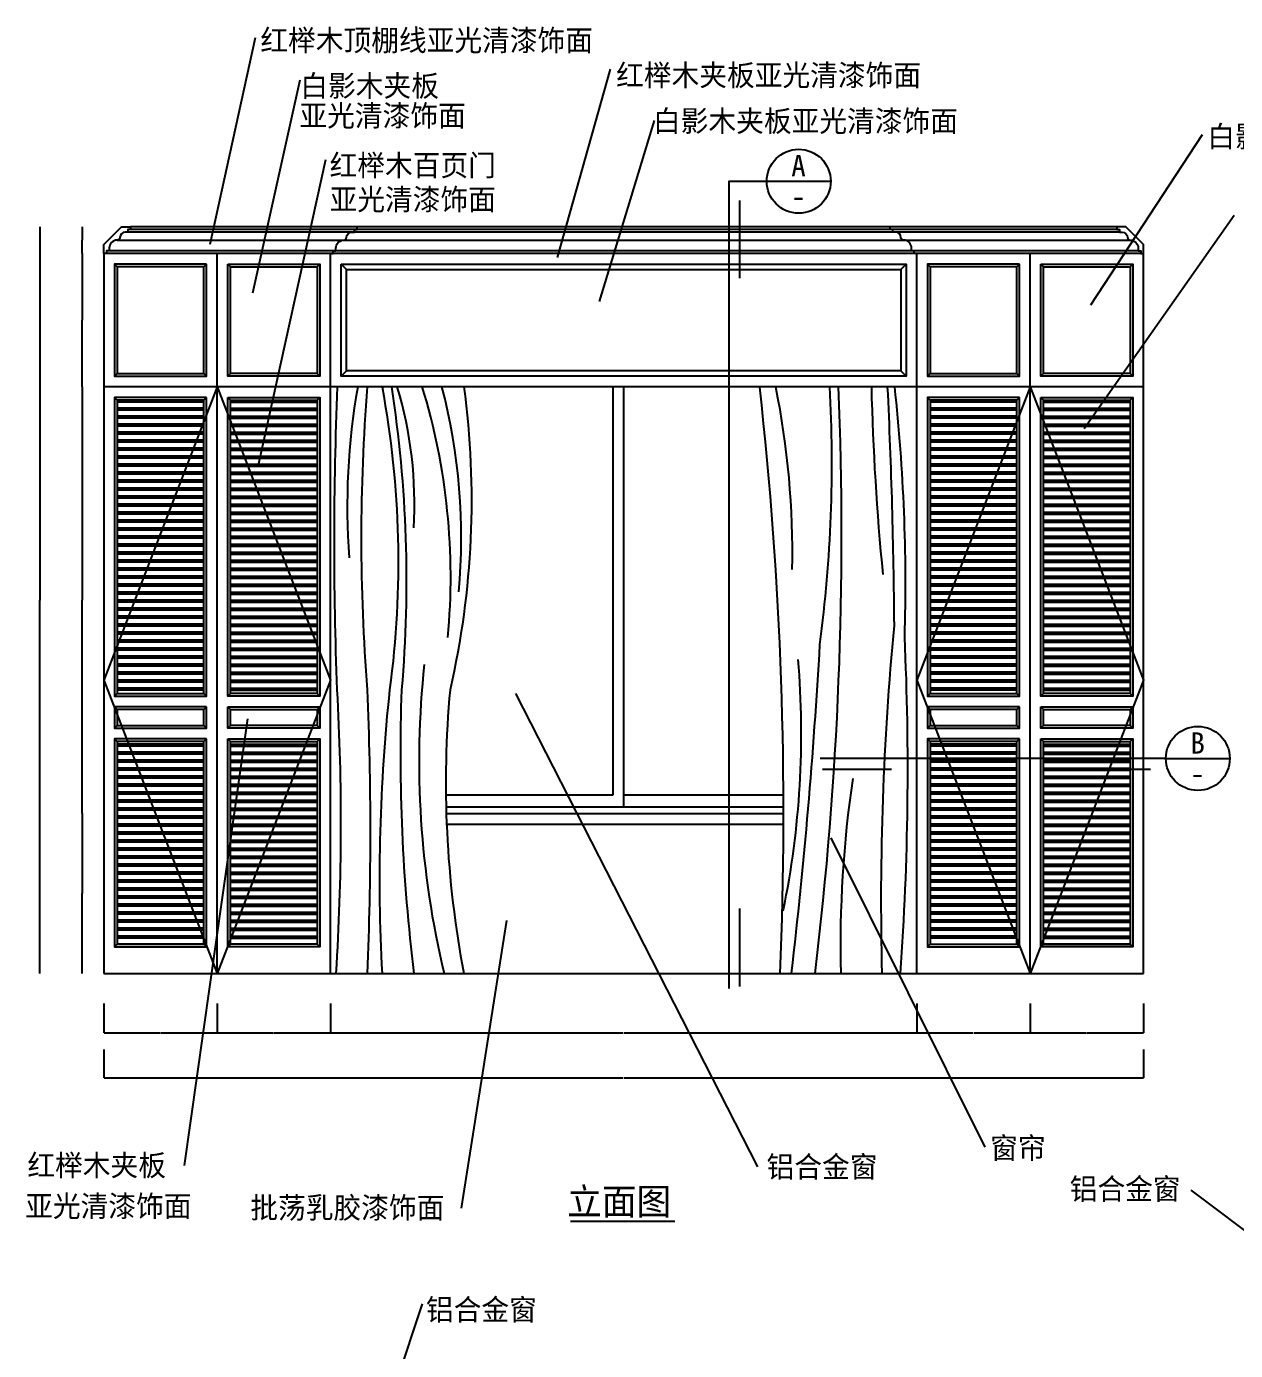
# Model space of a CAD drawing. Header units: metres. Extents: x 99 to 7160, y 560 to 9403.
# Drawn here: x 286 to 4822, y 4437 to 9403 of the extents above; entities that cross this region are included whole.
import ezdxf

# ---------------------------------------------------------------- set-up
doc = ezdxf.new("R2010")
doc.units = ezdxf.units.M
for name, color, linetype in [('3', 3, 'Continuous'), ('4', 4, 'Continuous'), ('7', 7, 'Continuous'), ('BH', 3, 'Continuous'), ('DIM', 3, 'Continuous'), ('TEXT', 3, 'Continuous')]:
    doc.layers.add(name, color=color, linetype=linetype)
doc.dimstyles.get("Standard").update_dxf_attribs({"dimtxt": 2.5, "dimasz": 2.5, "dimexe": 1.25, "dimexo": 0.625, "dimtad": 1, "dimcen": 2.5, "dimazin": 3, "dimtfac": 1, "dimtmove": 0, "dimatfit": 3})

# ---------------------------------------------------------------- blocks, each defined once
blk = doc.blocks.new('*D2')
for p, q in [((495.13, 8051.59), (495.13, 7251.59)), ((494.88, 7251.59), (494.63, 7251.59)), ((495.13, 6451.59), (495.13, 7251.59)), ((495.13, 7251.59), (495.13, 7251.59)), ((495.38, 7251.59), (495.63, 7251.59))]:
    blk.add_line(p, q)
at = {"layer": 'Defpoints'}
for p in [(495.13, 8051.59), (495.13, 7251.59), (495.13, 6451.59)]:
    blk.add_point(p, dxfattribs=at)
at = {"layer": 'DIM', "insert": (495.13, 7252.715), "char_height": 1, "attachment_point": 5}
blk.add_mtext('0', dxfattribs=at)
blk = doc.blocks.new('*D3')
for p, q in [((336.58, 8651.59), (336.58, 7251.59)), ((336.33, 7251.59), (336.08, 7251.59)), ((336.58, 5851.59), (336.58, 7251.59)), ((336.58, 7251.59), (336.58, 7251.59)), ((336.83, 7251.59), (337.08, 7251.59))]:
    blk.add_line(p, q)
at = {"layer": 'Defpoints'}
for p in [(336.58, 8651.59), (336.58, 7251.59), (336.58, 5851.59)]:
    blk.add_point(p, dxfattribs=at)
at = {"layer": 'DIM', "insert": (336.58, 7252.715), "char_height": 1, "attachment_point": 5}
blk.add_mtext('0', dxfattribs=at)
blk = doc.blocks.new('*D4')
for p, q in [((495.13, 6451.59), (495.13, 6151.59)), ((494.88, 6151.59), (494.63, 6151.59)), ((495.13, 5851.59), (495.13, 6151.59)), ((495.13, 6151.59), (495.13, 6151.59)), ((495.38, 6151.59), (495.63, 6151.59))]:
    blk.add_line(p, q)
at = {"layer": 'Defpoints'}
for p in [(495.13, 6451.59), (495.13, 6151.59), (495.13, 5851.59)]:
    blk.add_point(p, dxfattribs=at)
at = {"layer": 'DIM', "insert": (495.13, 6152.715), "char_height": 1, "attachment_point": 5}
blk.add_mtext('0', dxfattribs=at)
blk = doc.blocks.new('*D6')
for p, q in [((1426.57, 5738.87), (1426.57, 5629)), ((3626.57, 5738.87), (3626.57, 5629)), ((1426.82, 5629), (2524.57, 5629)), ((2528.57, 5629), (3626.32, 5629))]:
    blk.add_line(p, q)
at = {"layer": 'Defpoints'}
for p in [(1426.57, 5738.87), (3626.57, 5738.87), (1426.57, 5629)]:
    blk.add_point(p, dxfattribs=at)
at = {"layer": 'DIM', "insert": (2526.57, 5629), "char_height": 1, "attachment_point": 5}
blk.add_mtext('2200', dxfattribs=at)
blk = doc.blocks.new('*D8')
for p, q in [((576.57, 5565.5), (576.57, 5459.44)), ((4476.57, 5565.5), (4476.57, 5459.44)), ((576.82, 5459.44), (2524.57, 5459.44)), ((2528.57, 5459.44), (4476.32, 5459.44))]:
    blk.add_line(p, q)
at = {"layer": 'Defpoints'}
for p in [(576.57, 5565.5), (4476.57, 5565.5), (576.57, 5459.44)]:
    blk.add_point(p, dxfattribs=at)
at = {"layer": 'DIM', "insert": (2526.57, 5459.44), "char_height": 1, "attachment_point": 5}
blk.add_mtext('3900', dxfattribs=at)
blk = doc.blocks.new('*D11')
for p, q in [((1001.57, 5738.87), (1001.57, 5629)), ((1426.57, 5738.87), (1426.57, 5629)), ((1001.82, 5629), (1212.57, 5629)), ((1215.57, 5629), (1426.32, 5629))]:
    blk.add_line(p, q)
at = {"layer": 'Defpoints'}
for p in [(1001.57, 5738.87), (1426.57, 5738.87), (1001.57, 5629)]:
    blk.add_point(p, dxfattribs=at)
at = {"layer": 'DIM', "insert": (1214.07, 5629), "char_height": 1, "attachment_point": 5}
blk.add_mtext('425', dxfattribs=at)
blk = doc.blocks.new('*D12')
for p, q in [((576.57, 5738.87), (576.57, 5629)), ((1001.57, 5738.87), (1001.57, 5629)), ((576.82, 5629), (787.57, 5629)), ((790.57, 5629), (1001.32, 5629))]:
    blk.add_line(p, q)
at = {"layer": 'Defpoints'}
for p in [(576.57, 5738.87), (1001.57, 5738.87), (576.57, 5629)]:
    blk.add_point(p, dxfattribs=at)
at = {"layer": 'DIM', "insert": (789.07, 5629), "char_height": 1, "attachment_point": 5}
blk.add_mtext('425', dxfattribs=at)
blk = doc.blocks.new('*D14')
for p, q in [((4051.57, 5738.87), (4051.57, 5629)), ((4476.57, 5738.87), (4476.57, 5629)), ((4051.82, 5629), (4262.57, 5629)), ((4265.57, 5629), (4476.32, 5629))]:
    blk.add_line(p, q)
at = {"layer": 'Defpoints'}
for p in [(4051.57, 5738.87), (4476.57, 5738.87), (4051.57, 5629)]:
    blk.add_point(p, dxfattribs=at)
at = {"layer": 'DIM', "insert": (4264.07, 5629), "char_height": 1, "attachment_point": 5}
blk.add_mtext('425', dxfattribs=at)
blk = doc.blocks.new('*D15')
for p, q in [((3626.57, 5738.87), (3626.57, 5629)), ((4051.57, 5738.87), (4051.57, 5629)), ((3626.82, 5629), (3837.57, 5629)), ((3840.57, 5629), (4051.32, 5629))]:
    blk.add_line(p, q)
at = {"layer": 'Defpoints'}
for p in [(3626.57, 5738.87), (4051.57, 5738.87), (3626.57, 5629)]:
    blk.add_point(p, dxfattribs=at)
at = {"layer": 'DIM', "insert": (3839.07, 5629), "char_height": 1, "attachment_point": 5}
blk.add_mtext('425', dxfattribs=at)
blk = doc.blocks.new('*D16')
for p, q in [((495.13, 8651.59), (495.13, 8601.59)), ((494.88, 8601.59), (494.63, 8601.59)), ((495.13, 8551.59), (495.13, 8601.59)), ((495.13, 8601.59), (495.13, 8601.59)), ((495.38, 8601.59), (495.63, 8601.59))]:
    blk.add_line(p, q)
at = {"layer": 'Defpoints'}
for p in [(495.13, 8651.59), (495.13, 8601.59), (495.13, 8551.59)]:
    blk.add_point(p, dxfattribs=at)
at = {"layer": 'DIM', "insert": (495.13, 8602.715), "char_height": 1, "attachment_point": 5}
blk.add_mtext('0', dxfattribs=at)
blk = doc.blocks.new('*D17')
for p, q in [((495.13, 8551.59), (495.13, 8301.59)), ((494.88, 8301.59), (494.63, 8301.59)), ((495.13, 8051.59), (495.13, 8301.59)), ((495.13, 8301.59), (495.13, 8301.59)), ((495.38, 8301.59), (495.63, 8301.59))]:
    blk.add_line(p, q)
at = {"layer": 'Defpoints'}
for p in [(495.13, 8551.59), (495.13, 8301.59), (495.13, 8051.59)]:
    blk.add_point(p, dxfattribs=at)
at = {"layer": 'DIM', "insert": (495.13, 8302.715), "char_height": 1, "attachment_point": 5}
blk.add_mtext('0', dxfattribs=at)

msp = doc.modelspace()

# ---------------------------------------------------------------- hatches: boundary and pattern name
at = {"layer": 'BH'}
h = msp.add_hatch(dxfattribs=at)
h.set_pattern_fill('AR-RROOF', scale=500)
h.paths.add_polyline_path([(2526.57, 6521.59), (3125.88, 6521.59, 0.03), (3036.46, 8051.59), (2526.57, 8051.59)])
h.paths.add_polyline_path([(1875.09, 6915.49, 0.03), (1858.4, 6521.59), (2486.57, 6521.59), (2486.57, 8051.59), (1926.57, 8051.59, -0.09)])

# ---------------------------------------------------------------- linework, layer by layer
at = {"layer": '3'}
for p, q in [((4381.57, 8641.59), (676.57, 8641.59)), ((626.57, 8601.59), (4426.57, 8601.59)), ((4386.57, 8631.59), (666.57, 8631.59)), ((4456.57, 8561.59), (596.57, 8561.59)), ((1001.57, 8051.59), (1001.57, 8551.59)), ((4051.57, 8051.59), (4051.57, 8551.59)), ((626.57, 8501.59), (616.57, 8511.59)), ((951.57, 8501.59), (961.57, 8511.59)), ((1051.57, 8501.59), (1041.57, 8511.59)), ((1376.57, 8501.59), (1386.57, 8511.59)), ((1486.57, 8491.59), (1466.57, 8511.59)), ((3566.57, 8491.59), (3586.57, 8511.59)), ((3676.57, 8501.59), (3666.57, 8511.59)), ((4001.57, 8501.59), (4011.57, 8511.59)), ((4101.57, 8501.59), (4091.57, 8511.59)), ((4426.57, 8501.59), (4436.57, 8511.59)), ((626.57, 8101.59), (616.57, 8091.59)), ((951.57, 8101.59), (961.57, 8091.59)), ((1051.57, 8101.59), (1041.57, 8091.59)), ((1376.57, 8101.59), (1386.57, 8091.59)), ((1486.57, 8111.59), (1466.57, 8091.59)), ((3566.57, 8111.59), (3586.57, 8091.59)), ((3676.57, 8101.59), (3666.57, 8091.59)), ((4001.57, 8101.59), (4011.57, 8091.59)), ((4101.57, 8101.59), (4091.57, 8091.59)), ((4426.57, 8101.59), (4436.57, 8091.59)), ((1001.57, 8051.59), (576.57, 6951.59)), ((1001.57, 8051.59), (1426.57, 6951.59)), ((4051.57, 8051.59), (3626.57, 6951.59)), ((4051.57, 8051.59), (4476.57, 6951.59)), ((626.57, 8001.59), (616.57, 8011.59)), ((951.57, 8001.59), (961.57, 8011.59)), ((1051.57, 8001.59), (1041.57, 8011.59)), ((1376.57, 8001.59), (1386.57, 8011.59)), ((3676.57, 8001.59), (3666.57, 8011.59)), ((4001.57, 8001.59), (4011.57, 8011.59)), ((4101.57, 8001.59), (4091.57, 8011.59)), ((4426.57, 8001.59), (4436.57, 8011.59)), ((951.57, 7993.59), (626.57, 7993.59)), ((951.57, 7971.59), (626.57, 7971.59)), ((951.57, 7963.59), (626.57, 7963.59)), ((1051.57, 7993.59), (1376.57, 7993.59)), ((1051.57, 7971.59), (1376.57, 7971.59)), ((1051.57, 7963.59), (1376.57, 7963.59)), ((4001.57, 7993.59), (3676.57, 7993.59)), ((4001.57, 7971.59), (3676.57, 7971.59)), ((4001.57, 7963.59), (3676.57, 7963.59)), ((4101.57, 7993.59), (4426.57, 7993.59)), ((4101.57, 7971.59), (4426.57, 7971.59)), ((4101.57, 7963.59), (4426.57, 7963.59)), ((951.57, 7941.59), (626.57, 7941.59)), ((951.57, 7933.59), (626.57, 7933.59)), ((951.57, 7911.59), (626.57, 7911.59)), ((951.57, 7903.59), (626.57, 7903.59)), ((1051.57, 7941.59), (1376.57, 7941.59)), ((1051.57, 7933.59), (1376.57, 7933.59)), ((1051.57, 7911.59), (1376.57, 7911.59)), ((1051.57, 7903.59), (1376.57, 7903.59)), ((4001.57, 7941.59), (3676.57, 7941.59)), ((4001.57, 7933.59), (3676.57, 7933.59)), ((4001.57, 7911.59), (3676.57, 7911.59)), ((4001.57, 7903.59), (3676.57, 7903.59)), ((4101.57, 7941.59), (4426.57, 7941.59)), ((4101.57, 7933.59), (4426.57, 7933.59)), ((4101.57, 7911.59), (4426.57, 7911.59)), ((4101.57, 7903.59), (4426.57, 7903.59)), ((951.57, 7881.59), (626.57, 7881.59)), ((951.57, 7873.59), (626.57, 7873.59)), ((951.57, 7851.59), (626.57, 7851.59)), ((1051.57, 7881.59), (1376.57, 7881.59)), ((1051.57, 7873.59), (1376.57, 7873.59)), ((1051.57, 7851.59), (1376.57, 7851.59)), ((4001.57, 7881.59), (3676.57, 7881.59)), ((4001.57, 7873.59), (3676.57, 7873.59)), ((4001.57, 7851.59), (3676.57, 7851.59)), ((4101.57, 7881.59), (4426.57, 7881.59)), ((4101.57, 7873.59), (4426.57, 7873.59)), ((4101.57, 7851.59), (4426.57, 7851.59)), ((951.57, 7843.59), (626.57, 7843.59)), ((951.57, 7821.59), (626.57, 7821.59)), ((951.57, 7813.59), (626.57, 7813.59)), ((1051.57, 7843.59), (1376.57, 7843.59)), ((1051.57, 7821.59), (1376.57, 7821.59)), ((1051.57, 7813.59), (1376.57, 7813.59)), ((4001.57, 7843.59), (3676.57, 7843.59)), ((4001.57, 7821.59), (3676.57, 7821.59)), ((4001.57, 7813.59), (3676.57, 7813.59)), ((4101.57, 7843.59), (4426.57, 7843.59)), ((4101.57, 7821.59), (4426.57, 7821.59)), ((4101.57, 7813.59), (4426.57, 7813.59)), ((951.57, 7791.59), (626.57, 7791.59)), ((951.57, 7783.59), (626.57, 7783.59)), ((951.57, 7761.59), (626.57, 7761.59)), ((951.57, 7753.59), (626.57, 7753.59)), ((1051.57, 7791.59), (1376.57, 7791.59)), ((1051.57, 7783.59), (1376.57, 7783.59)), ((1051.57, 7761.59), (1376.57, 7761.59)), ((1051.57, 7753.59), (1376.57, 7753.59)), ((4001.57, 7791.59), (3676.57, 7791.59)), ((4001.57, 7783.59), (3676.57, 7783.59)), ((4001.57, 7761.59), (3676.57, 7761.59)), ((4001.57, 7753.59), (3676.57, 7753.59)), ((4101.57, 7791.59), (4426.57, 7791.59)), ((4101.57, 7783.59), (4426.57, 7783.59)), ((4101.57, 7761.59), (4426.57, 7761.59)), ((4101.57, 7753.59), (4426.57, 7753.59)), ((951.57, 7731.59), (626.57, 7731.59)), ((951.57, 7723.59), (626.57, 7723.59)), ((951.57, 7701.59), (626.57, 7701.59)), ((1051.57, 7731.59), (1376.57, 7731.59)), ((1051.57, 7723.59), (1376.57, 7723.59)), ((1051.57, 7701.59), (1376.57, 7701.59)), ((4001.57, 7731.59), (3676.57, 7731.59)), ((4001.57, 7723.59), (3676.57, 7723.59)), ((4001.57, 7701.59), (3676.57, 7701.59)), ((4101.57, 7731.59), (4426.57, 7731.59)), ((4101.57, 7723.59), (4426.57, 7723.59)), ((4101.57, 7701.59), (4426.57, 7701.59)), ((951.57, 7693.59), (626.57, 7693.59)), ((951.57, 7671.59), (626.57, 7671.59)), ((951.57, 7663.59), (626.57, 7663.59)), ((1051.57, 7693.59), (1376.57, 7693.59)), ((1051.57, 7671.59), (1376.57, 7671.59)), ((1051.57, 7663.59), (1376.57, 7663.59)), ((4001.57, 7693.59), (3676.57, 7693.59)), ((4001.57, 7671.59), (3676.57, 7671.59)), ((4001.57, 7663.59), (3676.57, 7663.59)), ((4101.57, 7693.59), (4426.57, 7693.59)), ((4101.57, 7671.59), (4426.57, 7671.59)), ((4101.57, 7663.59), (4426.57, 7663.59)), ((951.57, 7641.59), (626.57, 7641.59)), ((951.57, 7633.59), (626.57, 7633.59)), ((951.57, 7611.59), (626.57, 7611.59)), ((951.57, 7603.59), (626.57, 7603.59)), ((1051.57, 7641.59), (1376.57, 7641.59)), ((1051.57, 7633.59), (1376.57, 7633.59)), ((1051.57, 7611.59), (1376.57, 7611.59)), ((1051.57, 7603.59), (1376.57, 7603.59)), ((4001.57, 7641.59), (3676.57, 7641.59)), ((4001.57, 7633.59), (3676.57, 7633.59)), ((4001.57, 7611.59), (3676.57, 7611.59)), ((4001.57, 7603.59), (3676.57, 7603.59)), ((4101.57, 7641.59), (4426.57, 7641.59)), ((4101.57, 7633.59), (4426.57, 7633.59)), ((4101.57, 7611.59), (4426.57, 7611.59)), ((4101.57, 7603.59), (4426.57, 7603.59)), ((951.57, 7581.59), (626.57, 7581.59)), ((951.57, 7573.59), (626.57, 7573.59)), ((951.57, 7551.59), (626.57, 7551.59)), ((1051.57, 7581.59), (1376.57, 7581.59)), ((1051.57, 7573.59), (1376.57, 7573.59)), ((1051.57, 7551.59), (1376.57, 7551.59)), ((4001.57, 7581.59), (3676.57, 7581.59)), ((4001.57, 7573.59), (3676.57, 7573.59)), ((4001.57, 7551.59), (3676.57, 7551.59)), ((4101.57, 7581.59), (4426.57, 7581.59)), ((4101.57, 7573.59), (4426.57, 7573.59)), ((4101.57, 7551.59), (4426.57, 7551.59)), ((951.57, 7543.59), (626.57, 7543.59)), ((951.57, 7521.59), (626.57, 7521.59)), ((951.57, 7513.59), (626.57, 7513.59)), ((1051.57, 7543.59), (1376.57, 7543.59)), ((1051.57, 7521.59), (1376.57, 7521.59)), ((1051.57, 7513.59), (1376.57, 7513.59)), ((4001.57, 7543.59), (3676.57, 7543.59)), ((4001.57, 7521.59), (3676.57, 7521.59)), ((4001.57, 7513.59), (3676.57, 7513.59)), ((4101.57, 7543.59), (4426.57, 7543.59)), ((4101.57, 7521.59), (4426.57, 7521.59)), ((4101.57, 7513.59), (4426.57, 7513.59)), ((951.57, 7491.59), (626.57, 7491.59)), ((951.57, 7483.59), (626.57, 7483.59)), ((951.57, 7461.59), (626.57, 7461.59)), ((951.57, 7453.59), (626.57, 7453.59)), ((1051.57, 7491.59), (1376.57, 7491.59)), ((1051.57, 7483.59), (1376.57, 7483.59)), ((1051.57, 7461.59), (1376.57, 7461.59)), ((1051.57, 7453.59), (1376.57, 7453.59)), ((4001.57, 7491.59), (3676.57, 7491.59)), ((4001.57, 7483.59), (3676.57, 7483.59)), ((4001.57, 7461.59), (3676.57, 7461.59)), ((4001.57, 7453.59), (3676.57, 7453.59)), ((4101.57, 7491.59), (4426.57, 7491.59)), ((4101.57, 7483.59), (4426.57, 7483.59)), ((4101.57, 7461.59), (4426.57, 7461.59)), ((4101.57, 7453.59), (4426.57, 7453.59)), ((951.57, 7431.59), (626.57, 7431.59)), ((951.57, 7423.59), (626.57, 7423.59)), ((951.57, 7401.59), (626.57, 7401.59)), ((1051.57, 7431.59), (1376.57, 7431.59)), ((1051.57, 7423.59), (1376.57, 7423.59)), ((1051.57, 7401.59), (1376.57, 7401.59)), ((4001.57, 7431.59), (3676.57, 7431.59)), ((4001.57, 7423.59), (3676.57, 7423.59)), ((4001.57, 7401.59), (3676.57, 7401.59)), ((4101.57, 7431.59), (4426.57, 7431.59)), ((4101.57, 7423.59), (4426.57, 7423.59)), ((4101.57, 7401.59), (4426.57, 7401.59)), ((951.57, 7393.59), (626.57, 7393.59)), ((951.57, 7371.59), (626.57, 7371.59)), ((951.57, 7363.59), (626.57, 7363.59)), ((1051.57, 7393.59), (1376.57, 7393.59)), ((1051.57, 7371.59), (1376.57, 7371.59)), ((1051.57, 7363.59), (1376.57, 7363.59)), ((4001.57, 7393.59), (3676.57, 7393.59)), ((4001.57, 7371.59), (3676.57, 7371.59)), ((4001.57, 7363.59), (3676.57, 7363.59)), ((4101.57, 7393.59), (4426.57, 7393.59)), ((4101.57, 7371.59), (4426.57, 7371.59)), ((4101.57, 7363.59), (4426.57, 7363.59)), ((951.57, 7341.59), (626.57, 7341.59)), ((951.57, 7333.59), (626.57, 7333.59)), ((951.57, 7311.59), (626.57, 7311.59)), ((951.57, 7303.59), (626.57, 7303.59)), ((1051.57, 7341.59), (1376.57, 7341.59)), ((1051.57, 7333.59), (1376.57, 7333.59)), ((1051.57, 7311.59), (1376.57, 7311.59)), ((1051.57, 7303.59), (1376.57, 7303.59)), ((4001.57, 7341.59), (3676.57, 7341.59)), ((4001.57, 7333.59), (3676.57, 7333.59)), ((4001.57, 7311.59), (3676.57, 7311.59)), ((4001.57, 7303.59), (3676.57, 7303.59)), ((4101.57, 7341.59), (4426.57, 7341.59)), ((4101.57, 7333.59), (4426.57, 7333.59)), ((4101.57, 7311.59), (4426.57, 7311.59)), ((4101.57, 7303.59), (4426.57, 7303.59)), ((951.57, 7281.59), (626.57, 7281.59)), ((951.57, 7273.59), (626.57, 7273.59)), ((951.57, 7251.59), (626.57, 7251.59)), ((1051.57, 7281.59), (1376.57, 7281.59)), ((1051.57, 7273.59), (1376.57, 7273.59)), ((1051.57, 7251.59), (1376.57, 7251.59)), ((4001.57, 7281.59), (3676.57, 7281.59)), ((4001.57, 7273.59), (3676.57, 7273.59)), ((4001.57, 7251.59), (3676.57, 7251.59)), ((4101.57, 7281.59), (4426.57, 7281.59)), ((4101.57, 7273.59), (4426.57, 7273.59)), ((4101.57, 7251.59), (4426.57, 7251.59)), ((951.57, 7243.59), (626.57, 7243.59)), ((951.57, 7221.59), (626.57, 7221.59)), ((951.57, 7213.59), (626.57, 7213.59)), ((1051.57, 7243.59), (1376.57, 7243.59)), ((1051.57, 7221.59), (1376.57, 7221.59)), ((1051.57, 7213.59), (1376.57, 7213.59)), ((4001.57, 7243.59), (3676.57, 7243.59)), ((4001.57, 7221.59), (3676.57, 7221.59)), ((4001.57, 7213.59), (3676.57, 7213.59)), ((4101.57, 7243.59), (4426.57, 7243.59)), ((4101.57, 7221.59), (4426.57, 7221.59)), ((4101.57, 7213.59), (4426.57, 7213.59)), ((951.57, 7191.59), (626.57, 7191.59)), ((951.57, 7183.59), (626.57, 7183.59)), ((951.57, 7161.59), (626.57, 7161.59)), ((951.57, 7153.59), (626.57, 7153.59)), ((1051.57, 7191.59), (1376.57, 7191.59)), ((1051.57, 7183.59), (1376.57, 7183.59)), ((1051.57, 7161.59), (1376.57, 7161.59)), ((1051.57, 7153.59), (1376.57, 7153.59)), ((4001.57, 7191.59), (3676.57, 7191.59)), ((4001.57, 7183.59), (3676.57, 7183.59)), ((4001.57, 7161.59), (3676.57, 7161.59)), ((4001.57, 7153.59), (3676.57, 7153.59)), ((4101.57, 7191.59), (4426.57, 7191.59)), ((4101.57, 7183.59), (4426.57, 7183.59)), ((4101.57, 7161.59), (4426.57, 7161.59)), ((4101.57, 7153.59), (4426.57, 7153.59)), ((951.57, 7131.59), (626.57, 7131.59)), ((951.57, 7123.59), (626.57, 7123.59)), ((951.57, 7101.59), (626.57, 7101.59)), ((1051.57, 7131.59), (1376.57, 7131.59)), ((1051.57, 7123.59), (1376.57, 7123.59)), ((1051.57, 7101.59), (1376.57, 7101.59)), ((4001.57, 7131.59), (3676.57, 7131.59)), ((4001.57, 7123.59), (3676.57, 7123.59)), ((4001.57, 7101.59), (3676.57, 7101.59)), ((4101.57, 7131.59), (4426.57, 7131.59)), ((4101.57, 7123.59), (4426.57, 7123.59)), ((4101.57, 7101.59), (4426.57, 7101.59)), ((951.57, 7093.59), (626.57, 7093.59)), ((951.57, 7071.59), (626.57, 7071.59)), ((951.57, 7063.59), (626.57, 7063.59)), ((1051.57, 7093.59), (1376.57, 7093.59)), ((1051.57, 7071.59), (1376.57, 7071.59)), ((1051.57, 7063.59), (1376.57, 7063.59)), ((4001.57, 7093.59), (3676.57, 7093.59)), ((4001.57, 7071.59), (3676.57, 7071.59)), ((4001.57, 7063.59), (3676.57, 7063.59)), ((4101.57, 7093.59), (4426.57, 7093.59)), ((4101.57, 7071.59), (4426.57, 7071.59)), ((4101.57, 7063.59), (4426.57, 7063.59)), ((951.57, 7041.59), (626.57, 7041.59)), ((951.57, 7033.59), (626.57, 7033.59)), ((951.57, 7011.59), (626.57, 7011.59)), ((951.57, 7003.59), (626.57, 7003.59)), ((1051.57, 7041.59), (1376.57, 7041.59)), ((1051.57, 7033.59), (1376.57, 7033.59)), ((1051.57, 7011.59), (1376.57, 7011.59)), ((1051.57, 7003.59), (1376.57, 7003.59)), ((4001.57, 7041.59), (3676.57, 7041.59)), ((4001.57, 7033.59), (3676.57, 7033.59)), ((4001.57, 7011.59), (3676.57, 7011.59)), ((4001.57, 7003.59), (3676.57, 7003.59)), ((4101.57, 7041.59), (4426.57, 7041.59)), ((4101.57, 7033.59), (4426.57, 7033.59)), ((4101.57, 7011.59), (4426.57, 7011.59)), ((4101.57, 7003.59), (4426.57, 7003.59)), ((951.57, 6981.59), (626.57, 6981.59)), ((951.57, 6973.59), (626.57, 6973.59)), ((1051.57, 6981.59), (1376.57, 6981.59)), ((1051.57, 6973.59), (1376.57, 6973.59)), ((4001.57, 6981.59), (3676.57, 6981.59)), ((4001.57, 6973.59), (3676.57, 6973.59)), ((4101.57, 6981.59), (4426.57, 6981.59)), ((4101.57, 6973.59), (4426.57, 6973.59)), ((576.57, 6951.59), (1001.57, 5851.59)), ((951.57, 6951.59), (626.57, 6951.59)), ((951.57, 6943.59), (626.57, 6943.59)), ((951.57, 6921.59), (626.57, 6921.59)), ((951.57, 6913.59), (626.57, 6913.59)), ((1426.57, 6951.59), (1001.57, 5851.59)), ((1051.57, 6951.59), (1376.57, 6951.59)), ((1051.57, 6943.59), (1376.57, 6943.59)), ((1051.57, 6921.59), (1376.57, 6921.59)), ((1051.57, 6913.59), (1376.57, 6913.59)), ((3626.57, 6951.59), (4051.57, 5851.59)), ((4001.57, 6951.59), (3676.57, 6951.59)), ((4001.57, 6943.59), (3676.57, 6943.59)), ((4001.57, 6921.59), (3676.57, 6921.59)), ((4001.57, 6913.59), (3676.57, 6913.59)), ((4476.57, 6951.59), (4051.57, 5851.59)), ((4101.57, 6951.59), (4426.57, 6951.59)), ((4101.57, 6943.59), (4426.57, 6943.59)), ((4101.57, 6921.59), (4426.57, 6921.59)), ((4101.57, 6913.59), (4426.57, 6913.59)), ((626.57, 6901.59), (616.57, 6891.59)), ((951.57, 6901.59), (961.57, 6891.59)), ((1051.57, 6901.59), (1041.57, 6891.59)), ((1376.57, 6901.59), (1386.57, 6891.59)), ((3676.57, 6901.59), (3666.57, 6891.59)), ((4001.57, 6901.59), (4011.57, 6891.59)), ((4101.57, 6901.59), (4091.57, 6891.59)), ((4426.57, 6901.59), (4436.57, 6891.59)), ((626.57, 6841.59), (616.57, 6851.59)), ((951.57, 6841.59), (961.57, 6851.59)), ((1051.57, 6841.59), (1041.57, 6851.59)), ((1376.57, 6841.59), (1386.57, 6851.59)), ((3676.57, 6841.59), (3666.57, 6851.59)), ((4001.57, 6841.59), (4011.57, 6851.59)), ((4101.57, 6841.59), (4091.57, 6851.59)), ((4426.57, 6841.59), (4436.57, 6851.59)), ((626.57, 6781.59), (616.57, 6771.59)), ((951.57, 6781.59), (961.57, 6771.59)), ((1051.57, 6781.59), (1041.57, 6771.59)), ((1376.57, 6781.59), (1386.57, 6771.59)), ((3676.57, 6781.59), (3666.57, 6771.59)), ((4001.57, 6781.59), (4011.57, 6771.59)), ((4101.57, 6781.59), (4091.57, 6771.59)), ((4426.57, 6781.59), (4436.57, 6771.59)), ((626.57, 6721.59), (616.57, 6731.59)), ((951.57, 6711.59), (626.57, 6711.59)), ((951.57, 6721.59), (961.57, 6731.59)), ((1051.57, 6721.59), (1041.57, 6731.59)), ((1051.57, 6711.59), (1376.57, 6711.59)), ((1376.57, 6721.59), (1386.57, 6731.59)), ((3676.57, 6721.59), (3666.57, 6731.59)), ((4001.57, 6711.59), (3676.57, 6711.59)), ((4001.57, 6721.59), (4011.57, 6731.59)), ((4101.57, 6721.59), (4091.57, 6731.59)), ((4101.57, 6711.59), (4426.57, 6711.59)), ((4426.57, 6721.59), (4436.57, 6731.59)), ((951.57, 6703.59), (626.57, 6703.59)), ((951.57, 6681.59), (626.57, 6681.59)), ((951.57, 6673.59), (626.57, 6673.59)), ((1051.57, 6703.59), (1376.57, 6703.59)), ((1051.57, 6681.59), (1376.57, 6681.59)), ((1051.57, 6673.59), (1376.57, 6673.59)), ((4001.57, 6703.59), (3676.57, 6703.59)), ((4001.57, 6681.59), (3676.57, 6681.59)), ((4001.57, 6673.59), (3676.57, 6673.59)), ((4101.57, 6703.59), (4426.57, 6703.59)), ((4101.57, 6681.59), (4426.57, 6681.59)), ((4101.57, 6673.59), (4426.57, 6673.59)), ((951.57, 6651.59), (626.57, 6651.59)), ((951.57, 6643.59), (626.57, 6643.59)), ((951.57, 6621.59), (626.57, 6621.59)), ((951.57, 6613.59), (626.57, 6613.59)), ((1051.57, 6651.59), (1376.57, 6651.59)), ((1051.57, 6643.59), (1376.57, 6643.59)), ((1051.57, 6621.59), (1376.57, 6621.59)), ((1051.57, 6613.59), (1376.57, 6613.59)), ((4001.57, 6651.59), (3676.57, 6651.59)), ((4001.57, 6643.59), (3676.57, 6643.59)), ((4001.57, 6621.59), (3676.57, 6621.59)), ((4001.57, 6613.59), (3676.57, 6613.59)), ((4101.57, 6651.59), (4426.57, 6651.59)), ((4101.57, 6643.59), (4426.57, 6643.59)), ((4101.57, 6621.59), (4426.57, 6621.59)), ((4101.57, 6613.59), (4426.57, 6613.59)), ((951.57, 6591.59), (626.57, 6591.59)), ((951.57, 6583.59), (626.57, 6583.59)), ((951.57, 6561.59), (626.57, 6561.59)), ((1051.57, 6591.59), (1376.57, 6591.59)), ((1051.57, 6583.59), (1376.57, 6583.59)), ((1051.57, 6561.59), (1376.57, 6561.59)), ((4001.57, 6591.59), (3676.57, 6591.59)), ((4001.57, 6583.59), (3676.57, 6583.59)), ((4001.57, 6561.59), (3676.57, 6561.59)), ((4101.57, 6591.59), (4426.57, 6591.59)), ((4101.57, 6583.59), (4426.57, 6583.59)), ((4101.57, 6561.59), (4426.57, 6561.59)), ((951.57, 6553.59), (626.57, 6553.59)), ((951.57, 6531.59), (626.57, 6531.59)), ((951.57, 6523.59), (626.57, 6523.59)), ((1051.57, 6553.59), (1376.57, 6553.59)), ((1051.57, 6531.59), (1376.57, 6531.59)), ((1051.57, 6523.59), (1376.57, 6523.59)), ((4001.57, 6553.59), (3676.57, 6553.59)), ((4001.57, 6531.59), (3676.57, 6531.59)), ((4001.57, 6523.59), (3676.57, 6523.59)), ((4101.57, 6553.59), (4426.57, 6553.59)), ((4101.57, 6531.59), (4426.57, 6531.59)), ((4101.57, 6523.59), (4426.57, 6523.59)), ((951.57, 6501.59), (626.57, 6501.59)), ((951.57, 6493.59), (626.57, 6493.59)), ((951.57, 6471.59), (626.57, 6471.59)), ((951.57, 6463.59), (626.57, 6463.59)), ((1051.57, 6501.59), (1376.57, 6501.59)), ((1051.57, 6493.59), (1376.57, 6493.59)), ((1051.57, 6471.59), (1376.57, 6471.59)), ((1051.57, 6463.59), (1376.57, 6463.59)), ((4001.57, 6501.59), (3676.57, 6501.59)), ((4001.57, 6493.59), (3676.57, 6493.59)), ((4001.57, 6471.59), (3676.57, 6471.59)), ((4001.57, 6463.59), (3676.57, 6463.59)), ((4101.57, 6501.59), (4426.57, 6501.59)), ((4101.57, 6493.59), (4426.57, 6493.59)), ((4101.57, 6471.59), (4426.57, 6471.59)), ((4101.57, 6463.59), (4426.57, 6463.59)), ((951.57, 6441.59), (626.57, 6441.59)), ((951.57, 6433.59), (626.57, 6433.59)), ((951.57, 6411.59), (626.57, 6411.59)), ((1051.57, 6441.59), (1376.57, 6441.59)), ((1051.57, 6433.59), (1376.57, 6433.59)), ((1051.57, 6411.59), (1376.57, 6411.59)), ((4001.57, 6441.59), (3676.57, 6441.59)), ((4001.57, 6433.59), (3676.57, 6433.59)), ((4001.57, 6411.59), (3676.57, 6411.59)), ((4101.57, 6441.59), (4426.57, 6441.59)), ((4101.57, 6433.59), (4426.57, 6433.59)), ((4101.57, 6411.59), (4426.57, 6411.59)), ((951.57, 6403.59), (626.57, 6403.59)), ((951.57, 6381.59), (626.57, 6381.59)), ((951.57, 6373.59), (626.57, 6373.59)), ((1051.57, 6403.59), (1376.57, 6403.59)), ((1051.57, 6381.59), (1376.57, 6381.59)), ((1051.57, 6373.59), (1376.57, 6373.59)), ((4001.57, 6403.59), (3676.57, 6403.59)), ((4001.57, 6381.59), (3676.57, 6381.59)), ((4001.57, 6373.59), (3676.57, 6373.59)), ((4101.57, 6403.59), (4426.57, 6403.59)), ((4101.57, 6381.59), (4426.57, 6381.59)), ((4101.57, 6373.59), (4426.57, 6373.59)), ((951.57, 6351.59), (626.57, 6351.59)), ((951.57, 6343.59), (626.57, 6343.59)), ((951.57, 6321.59), (626.57, 6321.59)), ((951.57, 6313.59), (626.57, 6313.59)), ((1051.57, 6351.59), (1376.57, 6351.59)), ((1051.57, 6343.59), (1376.57, 6343.59)), ((1051.57, 6321.59), (1376.57, 6321.59)), ((1051.57, 6313.59), (1376.57, 6313.59)), ((4001.57, 6351.59), (3676.57, 6351.59)), ((4001.57, 6343.59), (3676.57, 6343.59)), ((4001.57, 6321.59), (3676.57, 6321.59)), ((4001.57, 6313.59), (3676.57, 6313.59)), ((4101.57, 6351.59), (4426.57, 6351.59)), ((4101.57, 6343.59), (4426.57, 6343.59)), ((4101.57, 6321.59), (4426.57, 6321.59)), ((4101.57, 6313.59), (4426.57, 6313.59)), ((951.57, 6291.59), (626.57, 6291.59)), ((951.57, 6283.59), (626.57, 6283.59)), ((951.57, 6261.59), (626.57, 6261.59)), ((1051.57, 6291.59), (1376.57, 6291.59)), ((1051.57, 6283.59), (1376.57, 6283.59)), ((1051.57, 6261.59), (1376.57, 6261.59)), ((4001.57, 6291.59), (3676.57, 6291.59)), ((4001.57, 6283.59), (3676.57, 6283.59)), ((4001.57, 6261.59), (3676.57, 6261.59)), ((4101.57, 6291.59), (4426.57, 6291.59)), ((4101.57, 6283.59), (4426.57, 6283.59)), ((4101.57, 6261.59), (4426.57, 6261.59)), ((951.57, 6253.59), (626.57, 6253.59)), ((951.57, 6231.59), (626.57, 6231.59)), ((951.57, 6223.59), (626.57, 6223.59)), ((1051.57, 6253.59), (1376.57, 6253.59)), ((1051.57, 6231.59), (1376.57, 6231.59)), ((1051.57, 6223.59), (1376.57, 6223.59)), ((4001.57, 6253.59), (3676.57, 6253.59)), ((4001.57, 6231.59), (3676.57, 6231.59)), ((4001.57, 6223.59), (3676.57, 6223.59)), ((4101.57, 6253.59), (4426.57, 6253.59)), ((4101.57, 6231.59), (4426.57, 6231.59)), ((4101.57, 6223.59), (4426.57, 6223.59)), ((951.57, 6201.59), (626.57, 6201.59)), ((951.57, 6193.59), (626.57, 6193.59)), ((951.57, 6171.59), (626.57, 6171.59)), ((951.57, 6163.59), (626.57, 6163.59)), ((1051.57, 6201.59), (1376.57, 6201.59)), ((1051.57, 6193.59), (1376.57, 6193.59)), ((1051.57, 6171.59), (1376.57, 6171.59)), ((1051.57, 6163.59), (1376.57, 6163.59)), ((4001.57, 6201.59), (3676.57, 6201.59)), ((4001.57, 6193.59), (3676.57, 6193.59)), ((4001.57, 6171.59), (3676.57, 6171.59)), ((4001.57, 6163.59), (3676.57, 6163.59)), ((4101.57, 6201.59), (4426.57, 6201.59)), ((4101.57, 6193.59), (4426.57, 6193.59)), ((4101.57, 6171.59), (4426.57, 6171.59)), ((4101.57, 6163.59), (4426.57, 6163.59)), ((951.57, 6141.59), (626.57, 6141.59)), ((951.57, 6133.59), (626.57, 6133.59)), ((951.57, 6111.59), (626.57, 6111.59)), ((1051.57, 6141.59), (1376.57, 6141.59)), ((1051.57, 6133.59), (1376.57, 6133.59)), ((1051.57, 6111.59), (1376.57, 6111.59)), ((4001.57, 6141.59), (3676.57, 6141.59)), ((4001.57, 6133.59), (3676.57, 6133.59)), ((4001.57, 6111.59), (3676.57, 6111.59)), ((4101.57, 6141.59), (4426.57, 6141.59)), ((4101.57, 6133.59), (4426.57, 6133.59)), ((4101.57, 6111.59), (4426.57, 6111.59)), ((951.57, 6103.59), (626.57, 6103.59)), ((951.57, 6081.59), (626.57, 6081.59)), ((951.57, 6073.59), (626.57, 6073.59)), ((1051.57, 6103.59), (1376.57, 6103.59)), ((1051.57, 6081.59), (1376.57, 6081.59)), ((1051.57, 6073.59), (1376.57, 6073.59)), ((4001.57, 6103.59), (3676.57, 6103.59)), ((4001.57, 6081.59), (3676.57, 6081.59)), ((4001.57, 6073.59), (3676.57, 6073.59)), ((4101.57, 6103.59), (4426.57, 6103.59)), ((4101.57, 6081.59), (4426.57, 6081.59)), ((4101.57, 6073.59), (4426.57, 6073.59)), ((951.57, 6051.59), (626.57, 6051.59)), ((951.57, 6043.59), (626.57, 6043.59)), ((951.57, 6021.59), (626.57, 6021.59)), ((951.57, 6013.59), (626.57, 6013.59)), ((1051.57, 6051.59), (1376.57, 6051.59)), ((1051.57, 6043.59), (1376.57, 6043.59)), ((1051.57, 6021.59), (1376.57, 6021.59)), ((1051.57, 6013.59), (1376.57, 6013.59)), ((4001.57, 6051.59), (3676.57, 6051.59)), ((4001.57, 6043.59), (3676.57, 6043.59)), ((4001.57, 6021.59), (3676.57, 6021.59)), ((4001.57, 6013.59), (3676.57, 6013.59)), ((4101.57, 6051.59), (4426.57, 6051.59)), ((4101.57, 6043.59), (4426.57, 6043.59)), ((4101.57, 6021.59), (4426.57, 6021.59)), ((4101.57, 6013.59), (4426.57, 6013.59)), ((626.57, 5961.59), (616.57, 5951.59)), ((951.57, 5991.59), (626.57, 5991.59)), ((951.57, 5983.59), (626.57, 5983.59)), ((951.57, 5961.59), (626.57, 5961.59)), ((951.57, 5961.59), (961.57, 5951.59)), ((1051.57, 5961.59), (1041.57, 5951.59)), ((1051.57, 5991.59), (1376.57, 5991.59)), ((1051.57, 5983.59), (1376.57, 5983.59)), ((1376.57, 5961.59), (1386.57, 5951.59)), ((3676.57, 5961.59), (3666.57, 5951.59)), ((4001.57, 5991.59), (3676.57, 5991.59)), ((4001.57, 5983.59), (3676.57, 5983.59)), ((4001.57, 5961.59), (4011.57, 5951.59)), ((4101.57, 5961.59), (4091.57, 5951.59)), ((4101.57, 5991.59), (4426.57, 5991.59)), ((4101.57, 5983.59), (4426.57, 5983.59)), ((4101.57, 5961.59), (4426.57, 5961.59)), ((4426.57, 5961.59), (4436.57, 5951.59))]:
    msp.add_line(p, q, dxfattribs=at)
for points in [[(961.57, 8511.59), (616.57, 8511.59), (616.57, 8091.59), (961.57, 8091.59)], [(951.57, 8501.59), (626.57, 8501.59), (626.57, 8101.59), (951.57, 8101.59)], [(1041.57, 8511.59), (1386.57, 8511.59), (1386.57, 8091.59), (1041.57, 8091.59)], [(1051.57, 8501.59), (1376.57, 8501.59), (1376.57, 8101.59), (1051.57, 8101.59)], [(1466.57, 8511.59), (3586.57, 8511.59), (3586.57, 8091.59), (1466.57, 8091.59)], [(4011.57, 8511.59), (3666.57, 8511.59), (3666.57, 8091.59), (4011.57, 8091.59)], [(4001.57, 8501.59), (3676.57, 8501.59), (3676.57, 8101.59), (4001.57, 8101.59)], [(4091.57, 8511.59), (4436.57, 8511.59), (4436.57, 8091.59), (4091.57, 8091.59)], [(4101.57, 8501.59), (4426.57, 8501.59), (4426.57, 8101.59), (4101.57, 8101.59)], [(1486.57, 8491.59), (3566.57, 8491.59), (3566.57, 8111.59), (1486.57, 8111.59)], [(961.57, 8011.59), (616.57, 8011.59), (616.57, 6891.59), (961.57, 6891.59)], [(1041.57, 8011.59), (1386.57, 8011.59), (1386.57, 6891.59), (1041.57, 6891.59)], [(4011.57, 8011.59), (3666.57, 8011.59), (3666.57, 6891.59), (4011.57, 6891.59)], [(4091.57, 8011.59), (4436.57, 8011.59), (4436.57, 6891.59), (4091.57, 6891.59)], [(961.57, 6851.59), (616.57, 6851.59), (616.57, 6771.59), (961.57, 6771.59)], [(1041.57, 6851.59), (1386.57, 6851.59), (1386.57, 6771.59), (1041.57, 6771.59)], [(4011.57, 6851.59), (3666.57, 6851.59), (3666.57, 6771.59), (4011.57, 6771.59)], [(4091.57, 6851.59), (4436.57, 6851.59), (4436.57, 6771.59), (4091.57, 6771.59)], [(961.57, 6731.59), (616.57, 6731.59), (616.57, 5951.59), (961.57, 5951.59)], [(1041.57, 6731.59), (1386.57, 6731.59), (1386.57, 5951.59), (1041.57, 5951.59)], [(4011.57, 6731.59), (3666.57, 6731.59), (3666.57, 5951.59), (4011.57, 5951.59)], [(4091.57, 6731.59), (4436.57, 6731.59), (4436.57, 5951.59), (4091.57, 5951.59)]]:
    msp.add_lwpolyline(points, close=True, dxfattribs=at)
for points in [[(1451.95, 8051.59, 0.02), (1450.52, 6915.49, -0.03), (1446.54, 5851.59, -1)], [(1564.44, 8051.59, 0.04), (1564.44, 6915.49, -0.02), (1564.44, 5851.59, -1)]]:
    msp.add_lwpolyline(points, format="xyb", dxfattribs=at)
for centre, radius, start, end in [((4043.2, 7605.7), 2553.96, 169.95, 184.38), ((213.79, 7611.81), 1527.81, 356.63, 16.73), ((-555.74, 7338.36), 2433.17, 354.64, 17.05), ((-320.4, 7486.54), 2237.71, 354.76, 14.63), ((4.19, 7427.56), 3155.13, 358.88, 11.41), ((-1862.62, 7766.61), 5170.22, 352.43, 3.16), ((13058.52, 8284.92), 9605.93, 181.39, 185.6), ((-17826.56, 8280.42), 21122.91, 353.4, 356.76), ((5190.36, 6646.66), 3431.4, 173.92, 193.4), ((-116.96, 6752.39), 3309.69, 348.39, 4.8), ((7563.62, 5958.35), 4224.07, 171.5, 181.45)]:
    msp.add_arc(centre, radius, start, end, dxfattribs=at)
at = {"layer": '4'}
for points in [[(596.57, 8571.59), (596.57, 8561.59), (586.57, 8561.59), (586.57, 8551.59), (576.57, 8551.59), (576.57, 8585.73), (642.43, 8651.59), (676.57, 8651.59), (676.57, 8641.59), (666.57, 8641.59), (666.57, 8631.59), (656.57, 8631.59, 0.41), (636.57, 8611.59, -0.41), (626.57, 8601.59, 0.41)], [(4456.57, 8571.59), (4456.57, 8561.59), (4466.57, 8561.59), (4466.57, 8551.59), (4476.57, 8551.59), (4476.57, 8585.73), (4410.71, 8651.59), (4376.57, 8651.59), (4376.57, 8641.59), (4386.57, 8641.59), (4386.57, 8631.59), (4396.57, 8631.59, -0.41), (4416.57, 8611.59, 0.41), (4426.57, 8601.59, -0.41)]]:
    msp.add_lwpolyline(points, format="xyb", close=True, dxfattribs=at)
for points in [[(4376.57, 8651.59), (676.57, 8651.59)], [(576.57, 8551.59), (576.57, 5851.59)], [(4476.57, 5851.59), (4476.57, 8551.59)], [(1001.57, 5851.59), (1001.57, 8051.59)], [(4051.57, 5851.59), (4051.57, 8051.59)], [(1859.8, 6451.59), (3126.05, 6451.59)], [(1859.8, 6411.59), (3126.05, 6411.59)], [(576.57, 5851.59), (4476.57, 5851.59)]]:
    msp.add_lwpolyline(points, dxfattribs=at)
for points in [[(1426.57, 5851.59), (1426.57, 8551.59), (1436.57, 8551.59), (1436.57, 8561.59), (1446.57, 8561.59), (1446.57, 8571.59, -0.41), (1476.57, 8601.59, 0.41), (1486.57, 8611.59, -0.41), (1506.57, 8631.59), (1516.57, 8631.59), (1516.57, 8641.59), (1526.57, 8641.59), (1526.57, 8651.59)], [(3626.57, 5851.59), (3626.57, 8551.59), (3616.57, 8551.59), (3616.57, 8561.59), (3606.57, 8561.59), (3606.57, 8571.59, 0.41), (3576.57, 8601.59, -0.41), (3566.57, 8611.59, 0.41), (3546.57, 8631.59), (3536.57, 8631.59), (3536.57, 8641.59), (3526.57, 8641.59), (3526.57, 8651.59)]]:
    msp.add_lwpolyline(points, format="xyb", dxfattribs=at)
at = {"layer": '7'}
for p, q in [((4466.57, 8551.59), (586.57, 8551.59)), ((4476.57, 8051.59), (576.57, 8051.59)), ((2486.57, 6521.59), (2486.57, 8051.59)), ((2526.57, 6476.59), (2526.57, 8051.59))]:
    msp.add_line(p, q, dxfattribs=at)
for points in [[(1619.76, 8051.59, -0.08), (1648.21, 6915.49, 0.04), (1619.76, 5851.59, 1)], [(1654.97, 8051.59, -0.06), (1693.04, 6915.49, 0.04), (1739.58, 5851.59, -1)], [(1926.57, 8051.59, -0.09), (1875.09, 6915.49, 0.07), (1926.57, 5851.59, 1)], [(3515.41, 8051.59, -0.01), (3540.67, 7156.51, 0.03), (3494.86, 5851.59)]]:
    msp.add_lwpolyline(points, format="xyb", dxfattribs=at)
for points in [[(951.57, 8001.59), (626.57, 8001.59), (626.57, 6901.59), (951.57, 6901.59)], [(1051.57, 8001.59), (1376.57, 8001.59), (1376.57, 6901.59), (1051.57, 6901.59)], [(4001.57, 8001.59), (3676.57, 8001.59), (3676.57, 6901.59), (4001.57, 6901.59)], [(4101.57, 8001.59), (4426.57, 8001.59), (4426.57, 6901.59), (4101.57, 6901.59)], [(951.57, 6841.59), (626.57, 6841.59), (626.57, 6781.59), (951.57, 6781.59)], [(1051.57, 6841.59), (1376.57, 6841.59), (1376.57, 6781.59), (1051.57, 6781.59)], [(4001.57, 6841.59), (3676.57, 6841.59), (3676.57, 6781.59), (4001.57, 6781.59)], [(4101.57, 6841.59), (4426.57, 6841.59), (4426.57, 6781.59), (4101.57, 6781.59)], [(951.57, 6721.59), (626.57, 6721.59), (626.57, 5961.59), (951.57, 5961.59)], [(1051.57, 6721.59), (1376.57, 6721.59), (1376.57, 5961.59), (1051.57, 5961.59)], [(4001.57, 6721.59), (3676.57, 6721.59), (3676.57, 5961.59), (4001.57, 5961.59)], [(4101.57, 6721.59), (4426.57, 6721.59), (4426.57, 5961.59), (4101.57, 5961.59)]]:
    msp.add_lwpolyline(points, close=True, dxfattribs=at)
for points in [[(1858.4, 6521.59), (2486.57, 6521.59)], [(2526.57, 6521.59), (3125.88, 6521.59)], [(1859.15, 6476.59), (3126.03, 6476.59)]]:
    msp.add_lwpolyline(points, dxfattribs=at)
for centre, radius, start, end in [((-11234.09, 6450.02), 14360.14, 357.61, 6.4), ((-10341.11, 7497.05), 13684.94, 353.09, 2.32), ((-3148.67, 7313.55), 6732.29, 358.29, 6.29), ((-7198.97, 6616.06), 10791.03, 355.94, 2.64)]:
    msp.add_arc(centre, radius, start, end, dxfattribs=at)
at = {"layer": 'DIM'}
msp.add_line((4560.3, 6657.51), (3263.11, 6657.51), dxfattribs=at)
for points in [[(2921.91, 5795.33), (2921.91, 8822.33), (3063.03, 8822.33)], [(3063.03, 8822.33), (3303.03, 8822.33)], [(2961.91, 8458.62), (2961.91, 8750.83)], [(4560.3, 6657.51), (4800.3, 6657.51)], [(3271.7, 6617.51), (3530.45, 6617.51)], [(4253.73, 6617.51), (4502.59, 6617.51)], [(2961.91, 5802.09), (2961.91, 6094.3)]]:
    msp.add_lwpolyline(points, dxfattribs=at)
for centre in [(3183.03, 8822.33), (4680.3, 6657.51)]:
    msp.add_circle(centre, 120, dxfattribs=at)
at = {"layer": 'TEXT'}
msp.add_line((2326.81, 4921.84), (2718.64, 4921.84), dxfattribs=at)

# ---------------------------------------------------------------- texts
at = {"layer": 'DIM'}
for s, p in [('A', (3155.04, 8840.46)), ('-', (3154.83, 8725.8)), ('B', (4652.32, 6675.64)), ('-', (4652.11, 6560.98))]:
    msp.add_text(s, height=80, dxfattribs=at).set_placement(p)
at = {"layer": 'TEXT'}
for s, height, p in [('红榉木顶棚线亚光清漆饰面', 80, (1163.32, 9311.06)), ('红榉木夹板亚光清漆饰面', 80, (2498.02, 9180.11)), ('白影木夹板', 80, (1313.4, 9140.22)), ('亚光清漆饰面', 80, (1310.11, 9028.45)), ('白影木夹板亚光清漆饰面', 80, (2636.4, 9008.34)), ('白影木夹板亚光清漆饰面', 80, (4715.83, 8950.29)), ('红榉木百页门', 80, (1423.12, 8842.18)), ('亚光清漆饰面', 80, (1423.12, 8714.41)), ('窗帘', 80, (3901.38, 5156.66)), ('红榉木夹板', 80, (289.34, 5091.72)), ('铝合金窗', 80, (3062.53, 5086.13)), ('铝合金窗', 80, (4199.84, 5002.98)), ('亚光清漆饰面', 80, (281.28, 4938.64)), ('批荡乳胶漆饰面', 80, (1125.72, 4932.55)), ('立面图', 100, (2314.55, 4945.75)), ('铝合金窗', 80, (1784.56, 4550.3))]:
    msp.add_text(s, height=height, dxfattribs=at).set_placement(p)

# ---------------------------------------------------------------- dimensions: what is measured, and where the dimension line sits
at = {"layer": 'DIM'}
for base, p1, p2, picture, middle in [((336.58, 7251.59), (336.58, 8651.59), (336.58, 5851.59), '*D3', (336.58, 7252.715)), ((495.13, 8601.59), (495.13, 8651.59), (495.13, 8551.59), '*D16', (495.13, 8602.715)), ((495.13, 8301.59), (495.13, 8551.59), (495.13, 8051.59), '*D17', (495.13, 8302.715)), ((495.13, 7251.59), (495.13, 8051.59), (495.13, 6451.59), '*D2', (495.13, 7252.715)), ((495.13, 6151.59), (495.13, 6451.59), (495.13, 5851.59), '*D4', (495.13, 6152.715)), ((576.57, 5629), (576.57, 5738.87), (1001.57, 5738.87), '*D12', (789.07, 5629)), ((1001.57, 5629), (1001.57, 5738.87), (1426.57, 5738.87), '*D11', (1214.07, 5629)), ((1426.57, 5629), (1426.57, 5738.87), (3626.57, 5738.87), '*D6', (2526.57, 5629)), ((3626.57, 5629), (3626.57, 5738.87), (4051.57, 5738.87), '*D15', (3839.07, 5629)), ((4051.57, 5629), (4051.57, 5738.87), (4476.57, 5738.87), '*D14', (4264.07, 5629)), ((576.57, 5459.44), (576.57, 5565.5), (4476.57, 5565.5), '*D8', (2526.57, 5459.44))]:
    dim = msp.add_linear_dim(base=base, p1=p1, p2=p2, dimstyle='Standard', dxfattribs=at)
    dim.commit()
    dim.dimension.update_dxf_attribs({"geometry": picture, "text_midpoint": middle})

# ---------------------------------------------------------------- leaders
at = {"layer": '3'}
msp.add_leader([(1114.51, 6806.19), (877.95, 5130.69)], dimstyle='Standard', dxfattribs=at)
at = {"layer": 'DIM'}
for points in [[(974.81, 8586.25), (1145.59, 9361.93)], [(2278.33, 8536.57), (2477.17, 9243.13)], [(1134.99, 8404.08), (1312.33, 9203.11)], [(2435.89, 8370.96), (2641.62, 9049.71)], [(4279.37, 8359.07), (4697.58, 8997.61)], [(1157.08, 7763.76), (1409.17, 8904.48)], [(4254.18, 7895.43), (4816.77, 8694.71)], [(2120.46, 6901.22), (3028.9, 5126.32)], [(3303.75, 6359.67), (3881.17, 5199.21)], [(2087.29, 6050.22), (1916.35, 4970.87)], [(5420.7, 4462.13), (4655.48, 5038.04)], [(1380.77, 3429.75), (1771.45, 4612.17)]]:
    msp.add_leader(points, dimstyle='Standard', dxfattribs=at)

doc.saveas('drawing.dxf')
